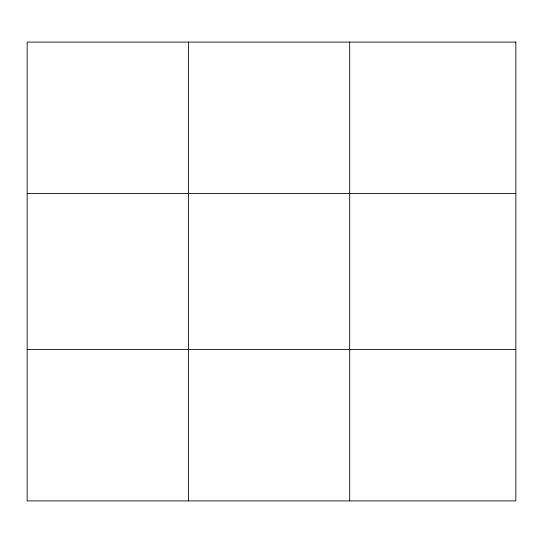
<?xml version="1.0" encoding="UTF-8"?>
<svg xmlns="http://www.w3.org/2000/svg" width="543" height="543" viewBox="0 0 543 543"><rect width="100%" height="100%" fill="white"/><g stroke="black" fill="none" stroke-linecap="round" stroke-linejoin="round"><path stroke-width="0.81" d="M188.421 42.096L188.421 500.904M349.692 42.096L349.692 500.904M27.15 193.505L515.85 193.505M27.15 349.495L515.85 349.495M515.85 42.096L515.85 500.904L27.15 500.904L27.15 42.096L515.85 42.096"/></g></svg>
